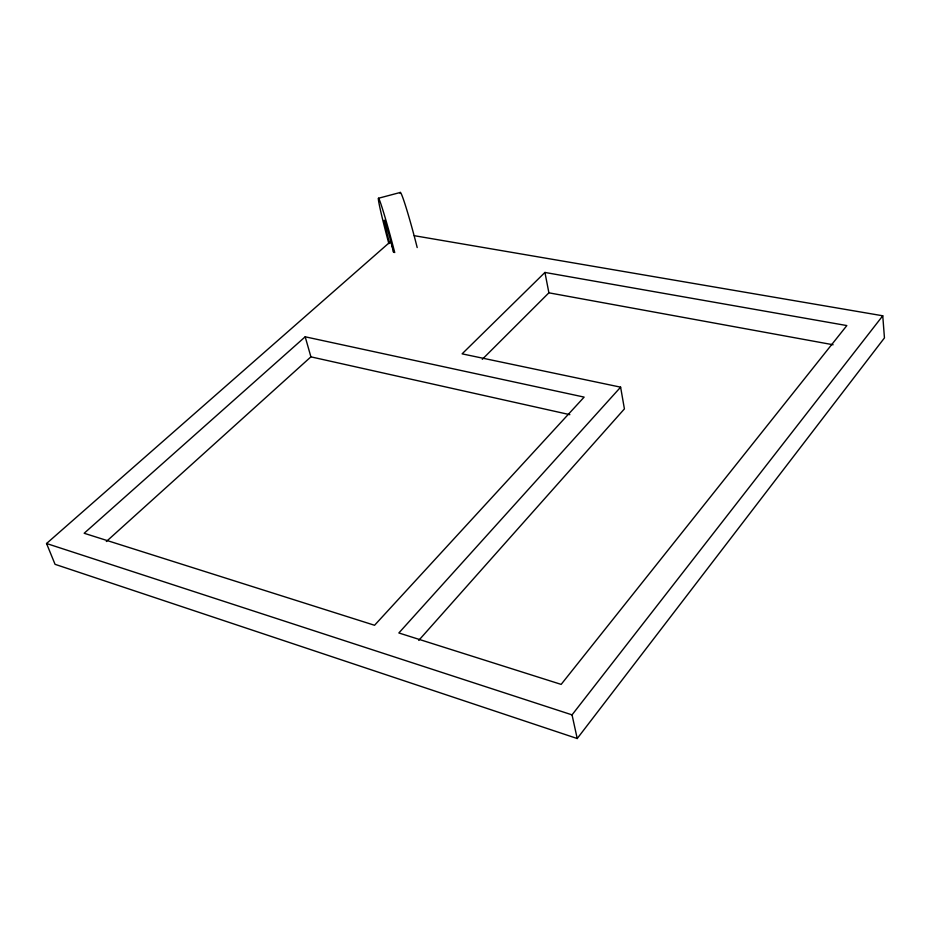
<?xml version="1.0" encoding="UTF-8"?>
<svg xmlns="http://www.w3.org/2000/svg" width="931" height="931" viewBox="0 0 931 931"><rect width="100%" height="100%" fill="white"/><g stroke="black" fill="none" stroke-linecap="round" stroke-linejoin="round"><path stroke-width="1.4" d="M393.592 252.417L390.857 241.304L46.55 543.506L55.057 564.326L577.22 738.527L884.45 337.906L882.751 315.784L414.283 235.694M577.22 738.527L572.041 714.868L882.751 315.784M418.741 640.4L624.41 408.895L620.616 387.168L462.102 353.85L544.938 272.446L846.838 325.571L561.16 684.39L398.852 632.964L620.616 387.168M482.27 359.331L548.894 292.823L833.105 344.761M106.343 541.505L310.907 356.852L569.842 414.667M305.193 336.801L84.162 533.265L374.553 625.271L584.144 397.106L305.193 336.801L310.907 356.852M378.452 198.256L400.249 192.473M46.55 543.506L572.041 714.868M544.938 272.446L548.894 292.823M389.624 243.317A22.635 0.861 75 0 1 384.294 220.228A22.635 0.861 75 0 1 392.195 246.378M392.428 247.274A22.635 0.861 75 0 1 392.882 249.054M393.324 250.788A22.635 0.861 75 0 1 393.638 252.033M400.062 193.241A45.247 2.258 75.1 0 1 417.193 247.565M388.844 243.619A45.27 1.722 75 0 1 378.731 198.478A45.27 1.722 75 0 1 394.744 252.58"/></g></svg>
